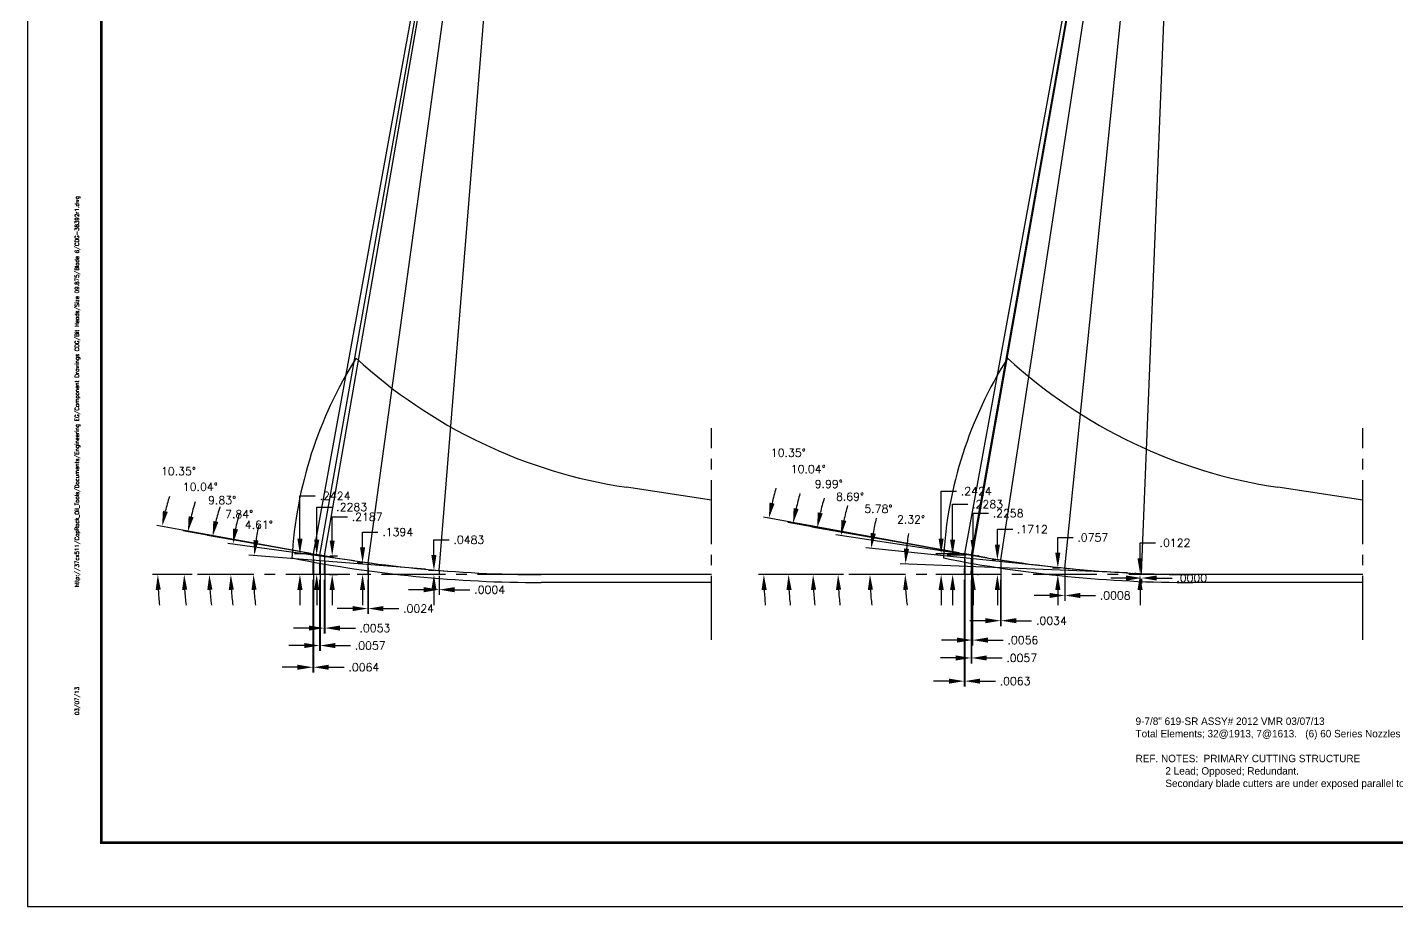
# Model space of a CAD drawing. Extents: x 0 to 34, y 0 to 22.
# Drawn here: x 0 to 16.09, y 0 to 10.33 of the extents above; entities that cross this region are included whole.
import ezdxf
from ezdxf.enums import TextEntityAlignment as Align

# ---------------------------------------------------------------- set-up
doc = ezdxf.new("R2010")
doc.units = 0
doc.header["$MEASUREMENT"] = 0
doc.header["$PDMODE"] = 3
doc.linetypes.add('CENTER2', pattern=[1.125, 0.75, -0.125, 0.125, -0.125])
doc.layers.get('0').update_dxf_attribs({"linetype": 'CONTINUOUS'})
doc.layers.get('Defpoints').update_dxf_attribs({"color": 10, "linetype": 'CONTINUOUS'})
for name, color, linetype in [('CLine', 5, 'CENTER2'), ('Dims', 4, 'CONTINUOUS'), ('TEXT', 3, 'CONTINUOUS'), ('Title Block', 7, 'CONTINUOUS')]:
    doc.layers.add(name, color=color, linetype=linetype)
doc.styles.add('RomanD', font='romand.shx', dxfattribs={"width": 0.9})
doc.styles.add('RomanS', font='romans')
doc.dimstyles.get("Standard").update_dxf_attribs({"dimtxt": 0.094, "dimasz": 0.18, "dimexe": 0.0625, "dimexo": 0.0625, "dimgap": 0.045, "dimtad": 0, "dimtih": 1, "dimtoh": 1, "dimdec": 4, "dimzin": 4, "dimdsep": 46, "dimtxsty": 'RomanS', "dimcen": 0.09, "dimazin": 1, "dimtfac": 1, "dimtdec": 4, "dimtofl": 0, "dimtmove": 0, "dimatfit": 1, "dimfxl": 1, "dimtolj": 1, "dimtzin": 0, "dimarcsym": 0})

# ---------------------------------------------------------------- blocks, each defined once
blk = doc.blocks.new('COT_Dblock')
at = {"layer": 'Defpoints'}
blk.add_point((0.188, 0.188), dxfattribs=at)
at = {"layer": 'Title Block', "color": 8}
blk.add_lwpolyline([(0, 0), (34, 0), (34, 22), (0, 22)], close=True, dxfattribs=at)
at = {"layer": 'Title Block', "const_width": 0.03}
blk.add_lwpolyline([(33.13, 21.25), (0.87, 21.25), (0.87, 0.75), (33.13, 0.75)], close=True, dxfattribs=at)
at = {"layer": 'Title Block', "color": 1, "style": 'RomanS', "flags": 8}
for tag, p in [('FNAME', (0.62, 3.75)), ('REVDATE', (0.62, 2.25)), ('USER', (0.62, 0.75))]:
    blk.add_attdef(tag, text='', height=0.047, rotation=90, dxfattribs=at).set_placement(p, align=Align.BOTTOM_LEFT)
at = {"layer": 'Title Block', "color": 3, "style": 'RomanS', "flags": 8}
blk.add_attdef('DRAWN', text='', height=0.11, dxfattribs=at).set_placement((28.7, 1.984), align=Align.MIDDLE_CENTER)
for tag, p in [('DDATE', (28.356, 1.672)), ('CHECK', (28.356, 1.406)), ('MATRL', (28.356, 1.149)), ('PDATE', (28.356, 0.883)), ('SCALE', (29.896, 0.855)), ('SHEET', (32.005, 0.855))]:
    blk.add_attdef(tag, text='', height=0.094, dxfattribs=at).set_placement(p, align=Align.MIDDLE_LEFT)
at = {"layer": 'Title Block', "color": 3, "style": 'RomanD', "width": 0.9, "flags": 8}
for tag, height, p in [('TITL1', 0.125, (31.337, 1.684)), ('TITL2', 0.094, (31.337, 1.514)), ('TITL3', 0.094, (31.337, 1.374))]:
    blk.add_attdef(tag, text='', height=height, dxfattribs=at).set_placement(p, align=Align.MIDDLE_CENTER)
at = {"layer": 'Title Block', "color": 3, "style": 'RomanS', "flags": 8}
for tag, p in [('FSCM#', (30.337, 1.121)), ('DWG#', (31.81, 1.121)), ('REV#', (32.97, 1.121))]:
    blk.add_attdef(tag, text='', height=0.094, dxfattribs=at).set_placement(p, align=Align.TOP_CENTER)
blk = doc.blocks.new('*D239')
at = {"layer": 'Defpoints', "color": 0, "transparency": 16777216}
for p in [(4.776, 3.948), (4.837, 3.9), (4.838, 3.948)]:
    blk.add_point(p, dxfattribs=at)
at = {"layer": 'Dims', "color": 0, "lineweight": -2, "transparency": 16777216}
for p, q in [((4.776, 4.128), (4.776, 4.308)), ((4.776, 4.308), (4.956, 4.308)), ((4.775, 3.948), (4.713, 3.948)), ((4.775, 3.9), (4.713, 3.9)), ((4.776, 3.72), (4.776, 3.54))]:
    blk.add_line(p, q, dxfattribs=at)
at = {"layer": 'Dims', "color": 0, "transparency": 16777216}
for points in [[(4.746, 4.128), (4.806, 4.128), (4.776, 3.948)], [(4.746, 3.72), (4.806, 3.72), (4.776, 3.9)]]:
    blk.add_solid(points, dxfattribs=at)
at = {"layer": 'Dims', "color": 0, "transparency": 16777216, "insert": (5.187, 4.308), "char_height": 0.094, "attachment_point": 5, "style": 'RomanS'}
blk.add_mtext('\\A1;.0483', dxfattribs=at)
blk = doc.blocks.new('*D240')
at = {"layer": 'Defpoints', "color": 0, "transparency": 16777216}
for p in [(3.938, 4.039), (4.003, 4.039), (4, 3.9)]:
    blk.add_point(p, dxfattribs=at)
at = {"layer": 'Dims', "color": 0, "lineweight": -2, "transparency": 16777216}
for p, q in [((3.938, 4.219), (3.938, 4.399)), ((3.938, 4.399), (4.118, 4.399)), ((3.94, 4.039), (3.876, 4.039)), ((3.938, 3.9), (3.876, 3.9)), ((3.938, 3.72), (3.938, 3.54))]:
    blk.add_line(p, q, dxfattribs=at)
at = {"layer": 'Dims', "color": 0, "transparency": 16777216}
for points in [[(3.908, 4.219), (3.968, 4.219), (3.938, 4.039)], [(3.908, 3.72), (3.968, 3.72), (3.938, 3.9)]]:
    blk.add_solid(points, dxfattribs=at)
at = {"layer": 'Dims', "color": 0, "transparency": 16777216, "insert": (4.351, 4.399), "char_height": 0.094, "attachment_point": 5, "style": 'RomanS'}
blk.add_mtext('\\A1;.1394', dxfattribs=at)
blk = doc.blocks.new('*D241')
at = {"layer": 'Defpoints', "color": 0, "transparency": 16777216}
for p in [(3.493, 4.118), (3.581, 4.118), (3.487, 3.9)]:
    blk.add_point(p, dxfattribs=at)
at = {"layer": 'Dims', "color": 0, "lineweight": -2, "transparency": 16777216}
for p, q in [((3.581, 4.298), (3.581, 4.577)), ((3.581, 4.577), (3.761, 4.577)), ((3.555, 4.118), (3.643, 4.118)), ((3.55, 3.9), (3.643, 3.9)), ((3.581, 3.72), (3.581, 3.54))]:
    blk.add_line(p, q, dxfattribs=at)
at = {"layer": 'Dims', "color": 0, "transparency": 16777216}
for points in [[(3.551, 4.298), (3.611, 4.298), (3.581, 4.118)], [(3.551, 3.72), (3.611, 3.72), (3.581, 3.9)]]:
    blk.add_solid(points, dxfattribs=at)
at = {"layer": 'Dims', "color": 0, "transparency": 16777216, "insert": (3.992, 4.577), "char_height": 0.094, "attachment_point": 5, "style": 'RomanS'}
blk.add_mtext('\\A1;.2187', dxfattribs=at)
blk = doc.blocks.new('*D242')
at = {"layer": 'Defpoints', "color": 0, "transparency": 16777216}
for p in [(3.399, 4.128), (3.438, 4.128), (3.432, 3.9)]:
    blk.add_point(p, dxfattribs=at)
at = {"layer": 'Dims', "color": 0, "lineweight": -2, "transparency": 16777216}
for p, q in [((3.399, 4.308), (3.399, 4.693)), ((3.399, 4.693), (3.579, 4.693)), ((3.375, 4.128), (3.337, 4.128)), ((3.369, 3.9), (3.337, 3.9)), ((3.399, 3.72), (3.399, 3.54))]:
    blk.add_line(p, q, dxfattribs=at)
at = {"layer": 'Dims', "color": 0, "transparency": 16777216}
for points in [[(3.369, 4.308), (3.429, 4.308), (3.399, 4.128)], [(3.369, 3.72), (3.429, 3.72), (3.399, 3.9)]]:
    blk.add_solid(points, dxfattribs=at)
at = {"layer": 'Dims', "color": 0, "transparency": 16777216, "insert": (3.81, 4.693), "char_height": 0.094, "attachment_point": 5, "style": 'RomanS'}
blk.add_mtext('\\A1;.2283', dxfattribs=at)
blk = doc.blocks.new('*D243')
at = {"layer": 'Defpoints', "color": 0, "transparency": 16777216}
for p in [(3.202, 4.142), (3.36, 4.142), (3.353, 3.9)]:
    blk.add_point(p, dxfattribs=at)
at = {"layer": 'Dims', "color": 0, "lineweight": -2, "transparency": 16777216}
for p, q in [((3.202, 4.322), (3.202, 4.823)), ((3.202, 4.823), (3.382, 4.823)), ((3.297, 4.142), (3.139, 4.142)), ((3.291, 3.9), (3.139, 3.9)), ((3.202, 3.72), (3.202, 3.54))]:
    blk.add_line(p, q, dxfattribs=at)
at = {"layer": 'Dims', "color": 0, "transparency": 16777216}
for points in [[(3.172, 4.322), (3.232, 4.322), (3.202, 4.142)], [(3.172, 3.72), (3.232, 3.72), (3.202, 3.9)]]:
    blk.add_solid(points, dxfattribs=at)
at = {"layer": 'Dims', "color": 0, "transparency": 16777216, "insert": (3.615, 4.823), "char_height": 0.094, "attachment_point": 5, "style": 'RomanS'}
blk.add_mtext('\\A1;.2424', dxfattribs=at)
blk = doc.blocks.new('*D244')
at = {"layer": 'Defpoints', "color": 0, "transparency": 16777216}
for p in [(4.837, 3.9), (4.838, 3.948), (4.838, 3.722)]:
    blk.add_point(p, dxfattribs=at)
at = {"layer": 'Dims', "color": 0, "lineweight": -2, "transparency": 16777216}
for p, q in [((4.838, 3.885), (4.838, 3.66)), ((4.657, 3.722), (4.477, 3.722)), ((4.837, 3.837), (4.837, 3.66)), ((5.018, 3.722), (5.198, 3.722))]:
    blk.add_line(p, q, dxfattribs=at)
at = {"layer": 'Dims', "color": 0, "transparency": 16777216}
for points in [[(4.657, 3.752), (4.657, 3.692), (4.837, 3.722)], [(5.018, 3.752), (5.018, 3.692), (4.838, 3.722)]]:
    blk.add_solid(points, dxfattribs=at)
at = {"layer": 'Dims', "color": 0, "transparency": 16777216, "insert": (5.431, 3.722), "char_height": 0.094, "attachment_point": 5, "style": 'RomanS'}
blk.add_mtext('\\A1;.0004', dxfattribs=at)
blk = doc.blocks.new('*D245')
at = {"layer": 'Defpoints', "color": 0, "transparency": 16777216}
for p in [(4.003, 4.039), (4, 3.9), (4.003, 3.5)]:
    blk.add_point(p, dxfattribs=at)
at = {"layer": 'Dims', "color": 0, "lineweight": -2, "transparency": 16777216}
for p, q in [((4.003, 3.977), (4.003, 3.438)), ((4, 3.837), (4, 3.438)), ((3.82, 3.5), (3.64, 3.5)), ((4.183, 3.5), (4.363, 3.5))]:
    blk.add_line(p, q, dxfattribs=at)
at = {"layer": 'Dims', "color": 0, "transparency": 16777216}
for points in [[(3.82, 3.53), (3.82, 3.47), (4, 3.5)], [(4.183, 3.53), (4.183, 3.47), (4.003, 3.5)]]:
    blk.add_solid(points, dxfattribs=at)
at = {"layer": 'Dims', "color": 0, "transparency": 16777216, "insert": (4.596, 3.5), "char_height": 0.094, "attachment_point": 5, "style": 'RomanS'}
blk.add_mtext('\\A1;.0024', dxfattribs=at)
blk = doc.blocks.new('*D246')
at = {"layer": 'Defpoints', "color": 0, "transparency": 16777216}
for p in [(3.493, 4.118), (3.487, 3.9), (3.493, 3.271)]:
    blk.add_point(p, dxfattribs=at)
at = {"layer": 'Dims', "color": 0, "lineweight": -2, "transparency": 16777216}
for p, q in [((3.493, 4.056), (3.493, 3.209)), ((3.487, 3.837), (3.487, 3.209)), ((3.307, 3.271), (3.127, 3.271)), ((3.673, 3.271), (3.853, 3.271))]:
    blk.add_line(p, q, dxfattribs=at)
at = {"layer": 'Dims', "color": 0, "transparency": 16777216}
for points in [[(3.307, 3.301), (3.307, 3.241), (3.487, 3.271)], [(3.673, 3.301), (3.673, 3.241), (3.493, 3.271)]]:
    blk.add_solid(points, dxfattribs=at)
at = {"layer": 'Dims', "color": 0, "transparency": 16777216, "insert": (4.083, 3.271), "char_height": 0.094, "attachment_point": 5, "style": 'RomanS'}
blk.add_mtext('\\A1;.0053', dxfattribs=at)
blk = doc.blocks.new('*D247')
at = {"layer": 'Defpoints', "color": 0, "transparency": 16777216}
for p in [(3.438, 4.128), (3.432, 3.9), (3.438, 3.066)]:
    blk.add_point(p, dxfattribs=at)
at = {"layer": 'Dims', "color": 0, "lineweight": -2, "transparency": 16777216}
for p, q in [((3.438, 4.065), (3.438, 3.004)), ((3.432, 3.837), (3.432, 3.004)), ((3.252, 3.066), (3.072, 3.066)), ((3.618, 3.066), (3.798, 3.066))]:
    blk.add_line(p, q, dxfattribs=at)
at = {"layer": 'Dims', "color": 0, "transparency": 16777216}
for points in [[(3.252, 3.096), (3.252, 3.036), (3.432, 3.066)], [(3.618, 3.096), (3.618, 3.036), (3.438, 3.066)]]:
    blk.add_solid(points, dxfattribs=at)
at = {"layer": 'Dims', "color": 0, "transparency": 16777216, "insert": (4.028, 3.066), "char_height": 0.094, "attachment_point": 5, "style": 'RomanS'}
blk.add_mtext('\\A1;.0057', dxfattribs=at)
blk = doc.blocks.new('*D248')
at = {"layer": 'Defpoints', "color": 0, "transparency": 16777216}
for p in [(3.36, 4.142), (3.353, 3.9), (3.36, 2.811)]:
    blk.add_point(p, dxfattribs=at)
at = {"layer": 'Dims', "color": 0, "lineweight": -2, "transparency": 16777216}
for p, q in [((3.36, 4.08), (3.36, 2.748)), ((3.353, 3.837), (3.353, 2.748)), ((3.173, 2.811), (2.993, 2.811)), ((3.54, 2.811), (3.72, 2.811))]:
    blk.add_line(p, q, dxfattribs=at)
at = {"layer": 'Dims', "color": 0, "transparency": 16777216}
for points in [[(3.173, 2.841), (3.173, 2.781), (3.353, 2.811)], [(3.54, 2.841), (3.54, 2.781), (3.36, 2.811)]]:
    blk.add_solid(points, dxfattribs=at)
at = {"layer": 'Dims', "color": 0, "transparency": 16777216, "insert": (3.953, 2.811), "char_height": 0.094, "attachment_point": 5, "style": 'RomanS'}
blk.add_mtext('\\A1;.0064', dxfattribs=at)
blk = doc.blocks.new('*D249')
at = {"layer": 'Defpoints', "color": 0, "transparency": 16777216}
for p in [(1.998, 3.9), (2.658, 3.974), (4.738, 3.956), (4.937, 3.94), (6.037, 3.9)]:
    blk.add_point(p, dxfattribs=at)
at = {"layer": 'Dims', "color": 0, "lineweight": -2, "transparency": 16777216}
blk.add_line((4.676, 3.961), (2.603, 4.128), dxfattribs=at)
for start, end in [(167.9634, 171.6746), (183.7113, 187.4225)]:
    blk.add_arc((5.436, 3.9), 2.779, start, end, dxfattribs=at)
at = {"layer": 'Dims', "color": 0, "transparency": 16777216}
for points in [[(2.716, 4.299), (2.656, 4.305), (2.666, 4.123)], [(2.633, 3.719), (2.693, 3.721), (2.657, 3.9)]]:
    blk.add_solid(points, dxfattribs=at)
at = {"layer": 'Dims', "color": 0, "transparency": 16777216, "insert": (2.719, 4.484), "char_height": 0.094, "attachment_point": 5, "style": 'RomanS'}
blk.add_mtext('\\A1;4.61°', dxfattribs=at)
blk = doc.blocks.new('*D250')
at = {"layer": 'Defpoints', "color": 0, "transparency": 16777216}
for p in [(3.904, 4.053), (4.102, 4.025), (1.998, 3.9), (2.393, 4.019), (6.037, 3.9)]:
    blk.add_point(p, dxfattribs=at)
at = {"layer": 'Dims', "color": 0, "lineweight": -2, "transparency": 16777216}
blk.add_line((3.842, 4.061), (2.353, 4.266), dxfattribs=at)
for start, end in [(164.2982, 168.2277), (183.9296, 187.8592)]:
    blk.add_arc((5.015, 3.9), 2.625, start, end, dxfattribs=at)
at = {"layer": 'Dims', "color": 0, "transparency": 16777216}
for points in [[(2.475, 4.43), (2.416, 4.44), (2.414, 4.258)], [(2.366, 3.719), (2.426, 3.721), (2.39, 3.9)]]:
    blk.add_solid(points, dxfattribs=at)
at = {"layer": 'Dims', "color": 0, "transparency": 16777216, "insert": (2.488, 4.61), "char_height": 0.094, "attachment_point": 5, "style": 'RomanS'}
blk.add_mtext('\\A1;7.84°', dxfattribs=at)
blk = doc.blocks.new('*D251')
at = {"layer": 'Defpoints', "color": 0, "transparency": 16777216}
for p in [(2.142, 4.049), (3.394, 4.135), (3.591, 4.101), (1.998, 3.9), (6.037, 3.9)]:
    blk.add_point(p, dxfattribs=at)
at = {"layer": 'Dims', "color": 0, "lineweight": -2, "transparency": 16777216}
blk.add_line((3.332, 4.146), (2.115, 4.357), dxfattribs=at)
for start, end in [(162.2902, 166.2315), (183.9413, 187.8826)]:
    blk.add_arc((4.755, 3.9), 2.617, start, end, dxfattribs=at)
at = {"layer": 'Dims', "color": 0, "transparency": 16777216}
for points in [[(2.243, 4.516), (2.184, 4.529), (2.176, 4.346)], [(2.114, 3.719), (2.174, 3.721), (2.138, 3.9)]]:
    blk.add_solid(points, dxfattribs=at)
at = {"layer": 'Dims', "color": 0, "transparency": 16777216, "insert": (2.288, 4.773), "char_height": 0.094, "attachment_point": 5, "style": 'RomanS'}
blk.add_mtext('\\A1;9.83°', dxfattribs=at)
blk = doc.blocks.new('*D252')
at = {"layer": 'Defpoints', "color": 0, "transparency": 16777216}
for p in [(1.847, 4.068), (3.339, 4.145), (3.536, 4.111), (1.998, 3.9), (6.037, 3.9)]:
    blk.add_point(p, dxfattribs=at)
at = {"layer": 'Dims', "color": 0, "lineweight": -2, "transparency": 16777216}
for p, q in [((3.278, 4.156), (1.825, 4.414)), ((1.935, 3.9), (1.78, 3.9))]:
    blk.add_line(p, q, dxfattribs=at)
for start, end in [(162.8081, 166.3834), (183.5753, 187.1506)]:
    blk.add_arc((4.727, 3.9), 2.885, start, end, dxfattribs=at)
at = {"layer": 'Dims', "color": 0, "transparency": 16777216}
for points in [[(1.953, 4.573), (1.894, 4.585), (1.886, 4.403)], [(1.818, 3.719), (1.878, 3.721), (1.842, 3.9)]]:
    blk.add_solid(points, dxfattribs=at)
at = {"layer": 'Dims', "color": 0, "transparency": 16777216, "insert": (2.032, 4.93), "char_height": 0.094, "attachment_point": 5, "style": 'RomanS'}
blk.add_mtext('\\A1;10.04°', dxfattribs=at)
blk = doc.blocks.new('*D253')
at = {"layer": 'Defpoints', "color": 0, "transparency": 16777216}
for p in [(1.538, 4.089), (3.261, 4.16), (3.458, 4.124), (1.998, 3.9), (6.037, 3.9)]:
    blk.add_point(p, dxfattribs=at)
at = {"layer": 'Dims', "color": 0, "lineweight": -2, "transparency": 16777216}
for p, q in [((3.2, 4.171), (1.522, 4.477)), ((1.935, 3.9), (1.47, 3.9))]:
    blk.add_line(p, q, dxfattribs=at)
for start, end in [(163.1151, 166.3844), (183.2693, 186.5387)]:
    blk.add_arc((4.687, 3.9), 3.155, start, end, dxfattribs=at)
at = {"layer": 'Dims', "color": 0, "transparency": 16777216}
for points in [[(1.65, 4.636), (1.592, 4.649), (1.583, 4.466)], [(1.507, 3.719), (1.567, 3.721), (1.532, 3.9)]]:
    blk.add_solid(points, dxfattribs=at)
at = {"layer": 'Dims', "color": 0, "transparency": 16777216, "insert": (1.775, 5.113), "char_height": 0.094, "attachment_point": 5, "style": 'RomanS'}
blk.add_mtext('\\A1;10.35°', dxfattribs=at)
blk = doc.blocks.new('*D254')
at = {"layer": 'Defpoints', "color": 0, "transparency": 16777216}
for p in [(13.072, 3.912), (13.088, 3.912), (13.088, 3.9)]:
    blk.add_point(p, dxfattribs=at)
at = {"layer": 'Dims', "color": 0, "lineweight": -2, "transparency": 16777216}
for p, q in [((13.072, 4.092), (13.072, 4.272)), ((13.072, 4.272), (13.252, 4.272)), ((13.026, 3.912), (13.01, 3.912)), ((13.026, 3.9), (13.01, 3.9)), ((13.072, 3.72), (13.072, 3.54))]:
    blk.add_line(p, q, dxfattribs=at)
at = {"layer": 'Dims', "color": 0, "transparency": 16777216}
for points in [[(13.042, 4.092), (13.102, 4.092), (13.072, 3.912)], [(13.042, 3.72), (13.102, 3.72), (13.072, 3.9)]]:
    blk.add_solid(points, dxfattribs=at)
at = {"layer": 'Dims', "color": 0, "transparency": 16777216, "insert": (13.483, 4.272), "char_height": 0.094, "attachment_point": 5, "style": 'RomanS'}
blk.add_mtext('\\A1;.0122', dxfattribs=at)
blk = doc.blocks.new('*D255')
at = {"layer": 'Defpoints', "color": 0, "transparency": 16777216}
for p in [(13.088, 3.912), (13.088, 3.9), (13.088, 3.859)]:
    blk.add_point(p, dxfattribs=at)
at = {"layer": 'Dims', "color": 0, "lineweight": -2, "transparency": 16777216}
for p, q in [((12.908, 3.859), (12.728, 3.859)), ((13.088, 3.849), (13.088, 3.796)), ((13.088, 3.837), (13.088, 3.796)), ((13.268, 3.859), (13.448, 3.859))]:
    blk.add_line(p, q, dxfattribs=at)
at = {"layer": 'Dims', "color": 0, "transparency": 16777216}
for points in [[(12.908, 3.889), (12.908, 3.829), (13.088, 3.859)], [(13.268, 3.889), (13.268, 3.829), (13.088, 3.859)]]:
    blk.add_solid(points, dxfattribs=at)
at = {"layer": 'Dims', "color": 0, "transparency": 16777216, "insert": (13.679, 3.859), "char_height": 0.094, "attachment_point": 5, "style": 'RomanS'}
blk.add_mtext('\\A1;.0000', dxfattribs=at)
blk = doc.blocks.new('*D256')
at = {"layer": 'Defpoints', "color": 0, "transparency": 16777216}
for p in [(12.106, 3.975), (12.189, 3.9), (12.19, 3.975)]:
    blk.add_point(p, dxfattribs=at)
at = {"layer": 'Dims', "color": 0, "lineweight": -2, "transparency": 16777216}
for p, q in [((12.106, 4.155), (12.106, 4.335)), ((12.106, 4.335), (12.286, 4.335)), ((12.127, 3.975), (12.044, 3.975)), ((12.126, 3.9), (12.044, 3.9)), ((12.106, 3.72), (12.106, 3.54))]:
    blk.add_line(p, q, dxfattribs=at)
at = {"layer": 'Dims', "color": 0, "transparency": 16777216}
for points in [[(12.076, 4.155), (12.136, 4.155), (12.106, 3.975)], [(12.076, 3.72), (12.136, 3.72), (12.106, 3.9)]]:
    blk.add_solid(points, dxfattribs=at)
at = {"layer": 'Dims', "color": 0, "transparency": 16777216, "insert": (12.517, 4.335), "char_height": 0.094, "attachment_point": 5, "style": 'RomanS'}
blk.add_mtext('\\A1;.0757', dxfattribs=at)
blk = doc.blocks.new('*D257')
at = {"layer": 'Defpoints', "color": 0, "transparency": 16777216}
for p in [(11.396, 4.071), (11.438, 4.071), (11.434, 3.9)]:
    blk.add_point(p, dxfattribs=at)
at = {"layer": 'Dims', "color": 0, "lineweight": -2, "transparency": 16777216}
for p, q in [((11.396, 4.251), (11.396, 4.431)), ((11.396, 4.431), (11.576, 4.431)), ((11.375, 4.071), (11.334, 4.071)), ((11.372, 3.9), (11.334, 3.9)), ((11.396, 3.72), (11.396, 3.54))]:
    blk.add_line(p, q, dxfattribs=at)
at = {"layer": 'Dims', "color": 0, "transparency": 16777216}
for points in [[(11.366, 4.251), (11.426, 4.251), (11.396, 4.071)], [(11.366, 3.72), (11.426, 3.72), (11.396, 3.9)]]:
    blk.add_solid(points, dxfattribs=at)
at = {"layer": 'Dims', "color": 0, "transparency": 16777216, "insert": (11.807, 4.431), "char_height": 0.094, "attachment_point": 5, "style": 'RomanS'}
blk.add_mtext('\\A1;.1712', dxfattribs=at)
blk = doc.blocks.new('*D258')
at = {"layer": 'Defpoints', "color": 0, "transparency": 16777216}
for p in [(11.105, 4.125), (11.111, 4.125), (11.1, 3.9)]:
    blk.add_point(p, dxfattribs=at)
at = {"layer": 'Dims', "color": 0, "lineweight": -2, "transparency": 16777216}
for p, q in [((11.111, 4.305), (11.111, 4.619)), ((11.111, 4.619), (11.291, 4.619)), ((11.168, 4.125), (11.173, 4.125)), ((11.162, 3.9), (11.173, 3.9)), ((11.111, 3.72), (11.111, 3.54))]:
    blk.add_line(p, q, dxfattribs=at)
at = {"layer": 'Dims', "color": 0, "transparency": 16777216}
for points in [[(11.081, 4.305), (11.141, 4.305), (11.111, 4.125)], [(11.081, 3.72), (11.141, 3.72), (11.111, 3.9)]]:
    blk.add_solid(points, dxfattribs=at)
at = {"layer": 'Dims', "color": 0, "transparency": 16777216, "insert": (11.522, 4.619), "char_height": 0.094, "attachment_point": 5, "style": 'RomanS'}
blk.add_mtext('\\A1;.2258', dxfattribs=at)
blk = doc.blocks.new('*D259')
at = {"layer": 'Defpoints', "color": 0, "transparency": 16777216}
for p in [(10.87, 4.128), (11.091, 4.128), (11.086, 3.9)]:
    blk.add_point(p, dxfattribs=at)
at = {"layer": 'Dims', "color": 0, "lineweight": -2, "transparency": 16777216}
for p, q in [((10.87, 4.308), (10.87, 4.725)), ((10.87, 4.725), (11.05, 4.725)), ((11.029, 4.128), (10.807, 4.128)), ((11.023, 3.9), (10.807, 3.9)), ((10.87, 3.72), (10.87, 3.54))]:
    blk.add_line(p, q, dxfattribs=at)
at = {"layer": 'Dims', "color": 0, "transparency": 16777216}
for points in [[(10.84, 4.308), (10.9, 4.308), (10.87, 4.128)], [(10.84, 3.72), (10.9, 3.72), (10.87, 3.9)]]:
    blk.add_solid(points, dxfattribs=at)
at = {"layer": 'Dims', "color": 0, "transparency": 16777216, "insert": (11.281, 4.725), "char_height": 0.094, "attachment_point": 5, "style": 'RomanS'}
blk.add_mtext('\\A1;.2283', dxfattribs=at)
blk = doc.blocks.new('*D260')
at = {"layer": 'Defpoints', "color": 0, "transparency": 16777216}
for p in [(10.735, 4.142), (11.013, 4.142), (11.007, 3.9)]:
    blk.add_point(p, dxfattribs=at)
at = {"layer": 'Dims', "color": 0, "lineweight": -2, "transparency": 16777216}
for p, q in [((10.735, 4.322), (10.735, 4.879)), ((10.735, 4.879), (10.915, 4.879)), ((10.951, 4.142), (10.672, 4.142)), ((10.944, 3.9), (10.672, 3.9)), ((10.735, 3.72), (10.735, 3.54))]:
    blk.add_line(p, q, dxfattribs=at)
at = {"layer": 'Dims', "color": 0, "transparency": 16777216}
for points in [[(10.705, 4.322), (10.765, 4.322), (10.735, 4.142)], [(10.705, 3.72), (10.765, 3.72), (10.735, 3.9)]]:
    blk.add_solid(points, dxfattribs=at)
at = {"layer": 'Dims', "color": 0, "transparency": 16777216, "insert": (11.148, 4.879), "char_height": 0.094, "attachment_point": 5, "style": 'RomanS'}
blk.add_mtext('\\A1;.2424', dxfattribs=at)
blk = doc.blocks.new('*D261')
at = {"layer": 'Defpoints', "color": 0, "transparency": 16777216}
for p in [(12.189, 3.9), (12.19, 3.975), (12.19, 3.654)]:
    blk.add_point(p, dxfattribs=at)
at = {"layer": 'Dims', "color": 0, "lineweight": -2, "transparency": 16777216}
for p, q in [((12.19, 3.913), (12.19, 3.591)), ((12.189, 3.837), (12.189, 3.591)), ((12.009, 3.654), (11.829, 3.654)), ((12.37, 3.654), (12.55, 3.654))]:
    blk.add_line(p, q, dxfattribs=at)
at = {"layer": 'Dims', "color": 0, "transparency": 16777216}
for points in [[(12.009, 3.684), (12.009, 3.624), (12.189, 3.654)], [(12.37, 3.684), (12.37, 3.624), (12.19, 3.654)]]:
    blk.add_solid(points, dxfattribs=at)
at = {"layer": 'Dims', "color": 0, "transparency": 16777216, "insert": (12.78, 3.654), "char_height": 0.094, "attachment_point": 5, "style": 'RomanS'}
blk.add_mtext('\\A1;.0008', dxfattribs=at)
blk = doc.blocks.new('*D262')
at = {"layer": 'Defpoints', "color": 0, "transparency": 16777216}
for p in [(11.438, 4.071), (11.434, 3.9), (11.438, 3.358)]:
    blk.add_point(p, dxfattribs=at)
at = {"layer": 'Dims', "color": 0, "lineweight": -2, "transparency": 16777216}
for p, q in [((11.438, 4.008), (11.438, 3.295)), ((11.434, 3.837), (11.434, 3.295)), ((11.254, 3.358), (11.074, 3.358)), ((11.618, 3.358), (11.798, 3.358))]:
    blk.add_line(p, q, dxfattribs=at)
at = {"layer": 'Dims', "color": 0, "transparency": 16777216}
for points in [[(11.254, 3.388), (11.254, 3.328), (11.434, 3.358)], [(11.618, 3.388), (11.618, 3.328), (11.438, 3.358)]]:
    blk.add_solid(points, dxfattribs=at)
at = {"layer": 'Dims', "color": 0, "transparency": 16777216, "insert": (12.031, 3.358), "char_height": 0.094, "attachment_point": 5, "style": 'RomanS'}
blk.add_mtext('\\A1;.0034', dxfattribs=at)
blk = doc.blocks.new('*D263')
at = {"layer": 'Defpoints', "color": 0, "transparency": 16777216}
for p in [(11.105, 4.125), (11.1, 3.9), (11.105, 3.13)]:
    blk.add_point(p, dxfattribs=at)
at = {"layer": 'Dims', "color": 0, "lineweight": -2, "transparency": 16777216}
for p, q in [((11.105, 4.063), (11.105, 3.067)), ((11.1, 3.837), (11.1, 3.067)), ((10.92, 3.13), (10.74, 3.13)), ((11.285, 3.13), (11.465, 3.13))]:
    blk.add_line(p, q, dxfattribs=at)
at = {"layer": 'Dims', "color": 0, "transparency": 16777216}
for points in [[(10.92, 3.16), (10.92, 3.1), (11.1, 3.13)], [(11.285, 3.16), (11.285, 3.1), (11.105, 3.13)]]:
    blk.add_solid(points, dxfattribs=at)
at = {"layer": 'Dims', "color": 0, "transparency": 16777216, "insert": (11.696, 3.13), "char_height": 0.094, "attachment_point": 5, "style": 'RomanS'}
blk.add_mtext('\\A1;.0056', dxfattribs=at)
blk = doc.blocks.new('*D264')
at = {"layer": 'Defpoints', "color": 0, "transparency": 16777216}
for p in [(11.091, 4.128), (11.086, 3.9), (11.091, 2.92)]:
    blk.add_point(p, dxfattribs=at)
at = {"layer": 'Dims', "color": 0, "lineweight": -2, "transparency": 16777216}
for p, q in [((11.091, 4.065), (11.091, 2.857)), ((11.086, 3.837), (11.086, 2.857)), ((10.906, 2.92), (10.726, 2.92)), ((11.271, 2.92), (11.451, 2.92))]:
    blk.add_line(p, q, dxfattribs=at)
at = {"layer": 'Dims', "color": 0, "transparency": 16777216}
for points in [[(10.906, 2.95), (10.906, 2.89), (11.086, 2.92)], [(11.271, 2.95), (11.271, 2.89), (11.091, 2.92)]]:
    blk.add_solid(points, dxfattribs=at)
at = {"layer": 'Dims', "color": 0, "transparency": 16777216, "insert": (11.682, 2.92), "char_height": 0.094, "attachment_point": 5, "style": 'RomanS'}
blk.add_mtext('\\A1;.0057', dxfattribs=at)
blk = doc.blocks.new('*D265')
at = {"layer": 'Defpoints', "color": 0, "transparency": 16777216}
for p in [(11.013, 4.142), (11.007, 3.9), (11.013, 2.648)]:
    blk.add_point(p, dxfattribs=at)
at = {"layer": 'Dims', "color": 0, "lineweight": -2, "transparency": 16777216}
for p, q in [((11.013, 4.08), (11.013, 2.585)), ((11.007, 3.837), (11.007, 2.585)), ((10.827, 2.648), (10.647, 2.648)), ((11.193, 2.648), (11.373, 2.648))]:
    blk.add_line(p, q, dxfattribs=at)
at = {"layer": 'Dims', "color": 0, "transparency": 16777216}
for points in [[(10.827, 2.678), (10.827, 2.618), (11.007, 2.648)], [(11.193, 2.678), (11.193, 2.618), (11.013, 2.648)]]:
    blk.add_solid(points, dxfattribs=at)
at = {"layer": 'Dims', "color": 0, "transparency": 16777216, "insert": (11.604, 2.648), "char_height": 0.094, "attachment_point": 5, "style": 'RomanS'}
blk.add_mtext('\\A1;.0063', dxfattribs=at)
blk = doc.blocks.new('*D266')
at = {"layer": 'Defpoints', "color": 0, "transparency": 16777216}
for p in [(9.652, 3.9), (10.314, 3.941), (12.988, 3.916), (13.188, 3.908), (13.69, 3.9)]:
    blk.add_point(p, dxfattribs=at)
at = {"layer": 'Dims', "color": 0, "lineweight": -2, "transparency": 16777216}
blk.add_line((12.926, 3.918), (10.253, 4.026), dxfattribs=at)
for start, end in [(170.9782, 174.3316), (183.3534, 186.7068)]:
    blk.add_arc((13.389, 3.9), 3.076, start, end, dxfattribs=at)
at = {"layer": 'Dims', "color": 0, "transparency": 16777216}
for points in [[(10.358, 4.201), (10.298, 4.206), (10.316, 4.024)], [(10.289, 3.719), (10.348, 3.721), (10.313, 3.9)]]:
    blk.add_solid(points, dxfattribs=at)
at = {"layer": 'Dims', "color": 0, "transparency": 16777216, "insert": (10.382, 4.547), "char_height": 0.094, "attachment_point": 5, "style": 'RomanS'}
blk.add_mtext('\\A1;2.32°', dxfattribs=at)
blk = doc.blocks.new('*D267')
at = {"layer": 'Defpoints', "color": 0, "transparency": 16777216}
for p in [(9.652, 3.9), (9.901, 4.002), (12.09, 3.985), (12.289, 3.965), (13.69, 3.9)]:
    blk.add_point(p, dxfattribs=at)
at = {"layer": 'Dims', "color": 0, "lineweight": -2, "transparency": 16777216}
blk.add_line((12.028, 3.992), (9.852, 4.212), dxfattribs=at)
for start, end in [(167.4342, 170.8282), (183.394, 186.788)]:
    blk.add_arc((12.938, 3.9), 3.039, start, end, dxfattribs=at)
at = {"layer": 'Dims', "color": 0, "transparency": 16777216}
for points in [[(9.968, 4.38), (9.908, 4.388), (9.914, 4.206)], [(9.874, 3.719), (9.934, 3.721), (9.899, 3.9)]]:
    blk.add_solid(points, dxfattribs=at)
at = {"layer": 'Dims', "color": 0, "transparency": 16777216, "insert": (9.999, 4.672), "char_height": 0.094, "attachment_point": 5, "style": 'RomanS'}
blk.add_mtext('\\A1;5.78°', dxfattribs=at)
blk = doc.blocks.new('*D268')
at = {"layer": 'Defpoints', "color": 0, "transparency": 16777216}
for p in [(9.528, 4.053), (11.339, 4.086), (11.537, 4.056), (9.652, 3.9), (13.69, 3.9)]:
    blk.add_point(p, dxfattribs=at)
at = {"layer": 'Dims', "color": 0, "lineweight": -2, "transparency": 16777216}
for p, q in [((11.277, 4.095), (9.498, 4.367)), ((9.589, 3.9), (9.462, 3.9))]:
    blk.add_line(p, q, dxfattribs=at)
for start, end in [(164.5074, 167.9081), (183.4007, 186.8014)]:
    blk.add_arc((12.558, 3.9), 3.033, start, end, dxfattribs=at)
at = {"layer": 'Dims', "color": 0, "transparency": 16777216}
for points in [[(9.621, 4.53), (9.562, 4.54), (9.559, 4.358)], [(9.5, 3.719), (9.56, 3.721), (9.524, 3.9)]]:
    blk.add_solid(points, dxfattribs=at)
at = {"layer": 'Dims', "color": 0, "transparency": 16777216, "insert": (9.665, 4.814), "char_height": 0.094, "attachment_point": 5, "style": 'RomanS'}
blk.add_mtext('\\A1;8.69°', dxfattribs=at)
blk = doc.blocks.new('*D269')
at = {"layer": 'Defpoints', "color": 0, "transparency": 16777216}
for p in [(9.236, 4.083), (11.007, 4.143), (11.204, 4.108), (9.652, 3.9), (13.69, 3.9)]:
    blk.add_point(p, dxfattribs=at)
at = {"layer": 'Dims', "color": 0, "lineweight": -2, "transparency": 16777216}
for p, q in [((10.945, 4.154), (9.217, 4.458)), ((9.589, 3.9), (9.168, 3.9))]:
    blk.add_line(p, q, dxfattribs=at)
for start, end in [(163.4794, 166.7465), (183.267, 186.5341)]:
    blk.add_arc((12.388, 3.9), 3.157, start, end, dxfattribs=at)
at = {"layer": 'Dims', "color": 0, "transparency": 16777216}
for points in [[(9.344, 4.617), (9.285, 4.63), (9.279, 4.447)], [(9.206, 3.719), (9.266, 3.721), (9.231, 3.9)]]:
    blk.add_solid(points, dxfattribs=at)
at = {"layer": 'Dims', "color": 0, "transparency": 16777216, "insert": (9.415, 4.963), "char_height": 0.094, "attachment_point": 5, "style": 'RomanS'}
blk.add_mtext('\\A1;9.99°', dxfattribs=at)
blk = doc.blocks.new('*D270')
at = {"layer": 'Defpoints', "color": 0, "transparency": 16777216}
for p in [(8.949, 4.1), (10.993, 4.145), (11.19, 4.111), (9.652, 3.9), (13.69, 3.9)]:
    blk.add_point(p, dxfattribs=at)
at = {"layer": 'Dims', "color": 0, "lineweight": -2, "transparency": 16777216}
for p, q in [((10.931, 4.156), (8.934, 4.51)), ((9.589, 3.9), (8.88, 3.9))]:
    blk.add_line(p, q, dxfattribs=at)
for start, end in [(163.9584, 166.9585), (183.0001, 186.0003)]:
    blk.add_arc((12.381, 3.9), 3.438, start, end, dxfattribs=at)
at = {"layer": 'Dims', "color": 0, "transparency": 16777216}
for points in [[(9.061, 4.669), (9.002, 4.681), (8.995, 4.499)], [(8.918, 3.719), (8.978, 3.72), (8.943, 3.9)]]:
    blk.add_solid(points, dxfattribs=at)
at = {"layer": 'Dims', "color": 0, "transparency": 16777216, "insert": (9.174, 5.138), "char_height": 0.094, "attachment_point": 5, "style": 'RomanS'}
blk.add_mtext('\\A1;10.04°', dxfattribs=at)
blk = doc.blocks.new('*D271')
at = {"layer": 'Defpoints', "color": 0, "transparency": 16777216}
for p in [(8.658, 4.122), (10.915, 4.16), (11.112, 4.124), (9.652, 3.9), (13.69, 3.9)]:
    blk.add_point(p, dxfattribs=at)
at = {"layer": 'Dims', "color": 0, "lineweight": -2, "transparency": 16777216}
for p, q in [((10.853, 4.171), (8.65, 4.573)), ((9.589, 3.9), (8.589, 3.9))]:
    blk.add_line(p, q, dxfattribs=at)
for start, end in [(164.0618, 166.8577), (182.796, 185.5919)]:
    blk.add_arc((12.341, 3.9), 3.689, start, end, dxfattribs=at)
at = {"layer": 'Dims', "color": 0, "transparency": 16777216}
for points in [[(8.778, 4.732), (8.719, 4.745), (8.712, 4.562)], [(8.626, 3.719), (8.686, 3.72), (8.652, 3.9)]]:
    blk.add_solid(points, dxfattribs=at)
at = {"layer": 'Dims', "color": 0, "transparency": 16777216, "insert": (8.94, 5.33), "char_height": 0.094, "attachment_point": 5, "style": 'RomanS'}
blk.add_mtext('\\A1;10.35°', dxfattribs=at)

msp = doc.modelspace()

# ---------------------------------------------------------------- linework, layer by layer
for p, q in [((8.03669, 4.77465), (7.03669, 4.9241)), ((15.69032, 4.77465), (14.69032, 4.9241)), ((8.03669, 3.8059), (6.03669, 3.8059)), ((15.69032, 3.8059), (13.69032, 3.8059))]:
    msp.add_line(p, q)
for centre, radius, start, end in [((8.03669, 3.8059), 4.9375, 147.730354, 176.647291), ((7.92355, 10.8582), 6, 227.393797, 261.5), ((15.69032, 3.8059), 4.9375, 147.730354, 176.647291), ((15.57718, 10.8582), 6, 227.393797, 261.5), ((6.03669, 18.8059), 15, 258.739507, 270), ((13.69032, 18.8059), 15, 258.739507, 270)]:
    msp.add_arc(centre, radius, start, end)
at = {"layer": 'CLine'}
for p, q in [((8.03669, 3.13297), (8.03669, 5.6175)), ((15.69032, 3.13297), (15.69032, 5.6175)), ((6.03669, 3.89965), (1.99797, 3.89965)), ((13.69032, 3.89965), (9.65159, 3.89965))]:
    msp.add_line(p, q, dxfattribs=at)
at = {"layer": 'CLine', "color": 1, "linetype": 'Continuous'}
for p, q in [((8.03669, 3.89965), (6.03669, 3.89965)), ((15.69032, 3.89965), (13.69032, 3.89965))]:
    msp.add_line(p, q, dxfattribs=at)
for centre in [(6.03669, 18.8059), (13.69032, 18.8059)]:
    msp.add_arc(centre, 14.90625, 258.739507, 270, dxfattribs=at)
at = {"layer": 'Dims'}
for p, q in [((3.35957, 4.14202), (6.03669, 18.8059)), ((3.43766, 4.12798), (6.03669, 18.8059)), ((3.49253, 4.11837), (6.03669, 18.8059)), ((4.00268, 4.03908), (6.03669, 18.8059)), ((4.83757, 3.94796), (6.03669, 18.8059)), ((11.0132, 4.14202), (13.69032, 18.8059)), ((11.09129, 4.12798), (13.69032, 18.8059)), ((11.10534, 4.1255), (13.69032, 18.8059)), ((11.43786, 4.07082), (13.69032, 18.8059)), ((12.1897, 3.97538), (13.69032, 18.8059)), ((13.0882, 3.91182), (13.69032, 18.8059)), ((3.2612, 4.15998), (3.45795, 4.12406)), ((3.33919, 4.14542), (3.53613, 4.11054)), ((3.59107, 4.1013), (3.394, 4.13544)), ((3.90362, 4.05272), (4.10175, 4.02543)), ((10.91483, 4.15998), (11.11157, 4.12406)), ((11.18976, 4.11054), (10.99282, 4.14542)), ((11.20382, 4.10816), (11.00685, 4.14284)), ((11.33901, 4.08593), (11.53671, 4.05571)), ((4.73789, 3.956), (4.93724, 3.93992)), ((12.09021, 3.98544), (12.2892, 3.96531)), ((12.98828, 3.91586), (13.18812, 3.90778))]:
    msp.add_line(p, q, dxfattribs=at)
for centre, radius, start in [((8.03669, 3.89965), 4.68339, 177.033544), ((8.03669, 3.89965), 4.60469, 177.157747), ((8.03669, 3.89965), 4.54942, 177.244364), ((8.03669, 3.89965), 4.03642, 178.020494), ((15.69032, 3.89965), 4.68339, 177.033544), ((15.69032, 3.89965), 4.60469, 177.157747), ((15.69032, 3.89965), 4.59054, 177.179976), ((15.69032, 3.89965), 4.2559, 177.695033), ((8.03669, 3.89965), 3.19949, 179.134847), ((15.69032, 3.89965), 3.50143, 178.760762), ((15.69032, 3.89965), 2.60214, 179.732125)]:
    msp.add_arc(centre, radius, start, 180, dxfattribs=at)

# ---------------------------------------------------------------- block references
at = {"layer": 'Title Block'}
ref = msp.add_blockref('COT_Dblock', (0, 0), dxfattribs=at)
ref.add_attrib('REVDATE', '03/07/13', dxfattribs={"color": 1, "height": 0.047, "rotation": 90, "style": 'RomanS', "flags": 8}).set_placement((0.62, 2.25), align=Align.BOTTOM_LEFT)
ref.add_attrib('FNAME', 'http://37cx511/CapRock_Oil_Tools/Documents/Engineering EG/Component Drawings CDG/Bit Heads/Size 09.875/Blade 6/CDG-38392r1.dwg', dxfattribs={"color": 1, "height": 0.047, "rotation": 90, "style": 'RomanS', "flags": 8}).set_placement((0.62, 3.75), align=Align.BOTTOM_LEFT)

# ---------------------------------------------------------------- texts
at = {"layer": 'TEXT', "insert": (13.01948, 2.22107), "char_height": 0.0875, "width": 7.8114993, "attachment_point": 1}
msp.add_mtext('9-7/8" 619-SR ASSY# 2012 VMR 03/07/13\\PTotal Elements; 32@1913, 7@1613.   (6) 60 Series Nozzles\\P\\P\\pi-0.35,l0.35;REF. NOTES:  PRIMARY CUTTING STRUCTURE\\P^I2 Lead; Opposed; Redundant.  \\P^ISecondary blade cutters are under exposed parallel to bit axis by .020". ', dxfattribs=at)

# ---------------------------------------------------------------- dimensions: what is measured, and where the dimension line sits
at = {"layer": 'Dims'}
for base, line1, line2, picture, middle in [((8.65849, 4.12156), ((10.91483, 4.15998), (11.11157, 4.12406)), ((13.69032, 3.89965), (9.65159, 3.89965)), '*D271', (8.94035, 5.32991)), ((1.5379, 4.08944), ((6.03669, 3.89965), (1.99797, 3.89965)), ((3.2612, 4.15998), (3.45795, 4.12406)), '*D253', (1.77501, 5.11341)), ((8.94867, 4.10038), ((11.18976, 4.11054), (10.99282, 4.14542)), ((13.69032, 3.89965), (9.65159, 3.89965)), '*D270', (9.1737, 5.13834)), ((1.84702, 4.06809), ((6.03669, 3.89965), (1.99797, 3.89965)), ((3.33919, 4.14542), (3.53613, 4.11054)), '*D252', (2.03246, 4.93025)), ((9.2361, 4.08298), ((11.20382, 4.10816), (11.00685, 4.14284)), ((13.69032, 3.89965), (9.65159, 3.89965)), '*D269', (9.41539, 4.96343)), ((2.14227, 4.0492), ((6.03669, 3.89965), (1.99797, 3.89965)), ((3.59107, 4.1013), (3.394, 4.13544)), '*D251', (2.28817, 4.77346)), ((9.52834, 4.05295), ((13.69032, 3.89965), (9.65159, 3.89965)), ((11.33901, 4.08593), (11.53671, 4.05571)), '*D268', (9.66541, 4.81351)), ((2.39261, 4.01938), ((6.03669, 3.89965), (1.99797, 3.89965)), ((3.90362, 4.05272), (4.10175, 4.02543)), '*D250', (2.48784, 4.61007)), ((9.90073, 4.00179), ((13.69032, 3.89965), (9.65159, 3.89965)), ((12.09021, 3.98544), (12.2892, 3.96531)), '*D267', (9.99877, 4.67192)), ((2.65777, 3.97425), ((6.03669, 3.89965), (1.99797, 3.89965)), ((4.73789, 3.956), (4.93724, 3.93992)), '*D249', (2.71888, 4.48398)), ((10.31352, 3.94108), ((13.69032, 3.89965), (9.65159, 3.89965)), ((12.98828, 3.91586), (13.18812, 3.90778)), '*D266', (10.38213, 4.54698))]:
    dim = msp.add_angular_dim_2l(base=base, line1=line1, line2=line2, dimstyle='Standard', dxfattribs=at)
    dim.commit()
    dim.dimension.update_dxf_attribs({"geometry": picture, "text_midpoint": middle, "dimtype": 162})
for base, p1, p2, picture, middle in [((3.20156, 4.14202), (3.3533, 3.89965), (3.35957, 4.14202), '*D243', (3.61456, 4.82286)), ((10.73467, 4.14202), (11.00692, 3.89965), (11.0132, 4.14202), '*D260', (11.14767, 4.87858)), ((3.3994, 4.12798), (3.432, 3.89965), (3.43766, 4.12798), '*D242', (3.81016, 4.69341)), ((10.86986, 4.12798), (11.08563, 3.89965), (11.09129, 4.12798), '*D259', (11.28063, 4.72517)), ((11.11082, 4.1255), (11.09978, 3.899651), (11.105339, 4.1255), '*D258', (11.521582, 4.618519)), ((3.58093, 4.11837), (3.48727, 3.89965), (3.49253, 4.11837), '*D241', (3.99169, 4.57697))]:
    dim = msp.add_linear_dim(base=base, p1=p1, p2=p2, angle=90, dimstyle='Standard', dxfattribs=at)
    dim.commit()
    dim.dimension.update_dxf_attribs({"geometry": picture, "text_midpoint": middle, "dimtype": 160})
for base, p1, p2, picture, middle in [((3.93836, 4.03908), (4.00027, 3.89965), (4.00268, 4.03908), '*D240', (4.35136, 4.39908)), ((4.77579, 3.94796), (4.8372, 3.89965), (4.83757, 3.94796), '*D239', (5.18655, 4.30796)), ((11.39608, 4.07082), (11.43441, 3.89965), (11.43786, 4.07082), '*D257', (11.80684, 4.43082)), ((12.10611, 3.97538), (12.18889, 3.89965), (12.1897, 3.97538), '*D256', (12.51687, 4.33538)), ((13.07247, 3.91182), (13.08817, 3.89965), (13.0882, 3.91182), '*D254', (13.48323, 4.27182))]:
    dim = msp.add_linear_dim(base=base, p1=p1, p2=p2, angle=90, dimstyle='Standard', dxfattribs=at)
    dim.commit()
    dim.dimension.update_dxf_attribs({"geometry": picture, "text_midpoint": middle})
for base, p1, p2, picture, middle in [((3.35957, 2.81075), (3.3532, 3.89965), (3.35957, 4.14202), '*D248', (3.95257, 2.81075)), ((3.43766, 3.06647), (3.432, 3.89965), (3.43766, 4.12798), '*D247', (4.02842, 3.06647)), ((3.49253, 3.27129), (3.48727, 3.89965), (3.49253, 4.11827), '*D246', (4.08329, 3.27129)), ((4.00268, 3.50011), (4.00027, 3.89965), (4.00268, 4.03908), '*D245', (4.59568, 3.50011)), ((11.0132, 2.64797), (11.00692, 3.89965), (11.0132, 4.14202), '*D265', (11.60396, 2.64797)), ((11.09129, 2.91977), (11.08563, 3.89965), (11.09129, 4.12798), '*D264', (11.68205, 2.91977)), ((11.10534, 3.12967), (11.09978, 3.89965), (11.10534, 4.1255), '*D263', (11.6961, 3.12967)), ((11.437858, 3.357621), (11.434414, 3.899651), (11.437858, 4.070817), '*D262', (12.030858, 3.357621)), ((4.83757, 3.72237), (4.8372, 3.89965), (4.83757, 3.94796), '*D244', (5.43057, 3.72237)), ((12.1897, 3.65391), (12.18889, 3.89965), (12.1897, 3.97538), '*D261', (12.78047, 3.65391)), ((13.0882, 3.85865), (13.08817, 3.89965), (13.0882, 3.91182), '*D255', (13.67896, 3.85865))]:
    dim = msp.add_linear_dim(base=base, p1=p1, p2=p2, dimstyle='Standard', dxfattribs=at)
    dim.commit()
    dim.dimension.update_dxf_attribs({"geometry": picture, "text_midpoint": middle})

doc.saveas('drawing.dxf')
